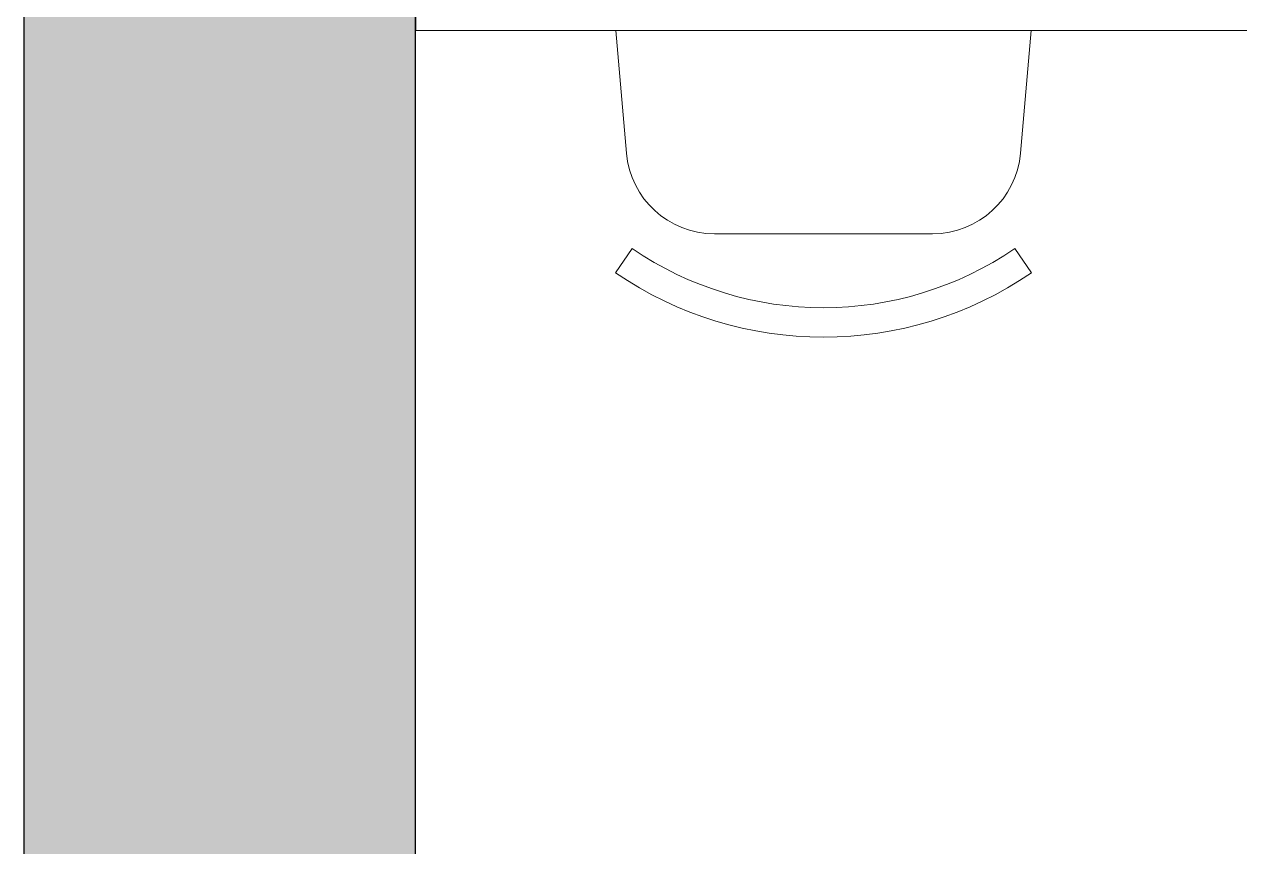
# Model space of a CAD drawing. Header units: inches. Extents: x -1176 to 1507, y -2563 to 978.
# Drawn here: x -1035.1 to -979.1, y -238.4 to -200.6 of the extents above; entities that cross this region are included whole.
import ezdxf

# ---------------------------------------------------------------- set-up
doc = ezdxf.new("R2010")
doc.units = ezdxf.units.IN
doc.header["$MEASUREMENT"] = 0
for name, color, linetype, lineweight in [('A-WALL', 113, 'Continuous', 18), ('A-WALL-PATT', 111, 'Continuous', 18), ('I-FURN', 30, 'Continuous', 9), ('Q-CASE', 31, 'Continuous', 9)]:
    doc.layers.add(name, color=color, linetype=linetype, lineweight=lineweight)

# ---------------------------------------------------------------- blocks, each defined once
blk = doc.blocks.new('F-Chairs - Side 01-V35-2nd Floor Power _ Signal')
at = {"layer": 'I-FURN'}
for p, q in [((-9.066, 9.03), (-9.556, 14.664)), ((9.556, 14.664), (9.066, 9.03)), ((5.019, 5.319), (-5.019, 5.319)), ((-9.567, 3.524), (-8.802, 4.642)), ((8.802, 4.642), (9.567, 3.524))]:
    blk.add_line(p, q, dxfattribs=at)
for centre, radius, start, end in [((-5.019, 9.381), 4.063, 184.9697, 270), ((5.019, 9.381), 4.063, 270, 355.0303), ((0, 17.506), 15.588, 235.6197, 304.3803), ((0, 17.506), 16.942, 235.6197, 304.3803)]:
    blk.add_arc(centre, radius, start, end, dxfattribs=at)
blk = doc.blocks.new('Desk34 - Desk-6998183-2nd Floor Power _ Signal')
at = {"layer": 'Q-CASE'}
for p, q in [((2249.551, 556.178), (2249.551, 531.714)), ((2249.551, 531.714), (2345.463, 531.714))]:
    blk.add_line(p, q, dxfattribs=at)

msp = doc.modelspace()

# ---------------------------------------------------------------- hatches: boundary and pattern name
at = {"layer": 'A-WALL-PATT'}
h = msp.add_hatch(color=250, dxfattribs=at)
h.paths.add_polyline_path([(-1017.062, -1275.185), (-1017.062, -1210.935), (-1035.062, -1210.935), (-1035.062, -1275.185)], flags=0)
h.paths.add_polyline_path([(-1017.062, -1169.435), (-1017.062, -1003.935), (-1035.062, -1003.935), (-1035.062, -1169.435)], flags=0)
h.paths.add_polyline_path([(-1035.062, -962.435), (-1017.062, -962.435), (-1017.062, -859.935), (-1035.062, -859.935), (-1035.062, -957.935)], flags=0)
h.paths.add_polyline_path([(-1017.951, -818.435), (-1017.062, -818.435), (-1017.062, -715.935), (-1035.062, -715.935), (-1035.062, -818.435)], flags=0)
h.paths.add_polyline_path([(-1017.951, -674.435), (-1017.062, -674.435), (-1017.062, -567.935), (-1035.062, -567.935), (-1035.062, -674.435)], flags=0)
h.paths.add_polyline_path([(-1017.951, -534.435), (-1017.062, -534.435), (-1017.062, -425.685), (-1035.062, -425.685), (-1035.062, -534.435)], flags=0)
h.paths.add_polyline_path([(-1017.951, -388.685), (-1017.062, -388.685), (-1017.062, -275.185), (-1035.062, -275.185), (-1035.062, -388.685)], flags=0)
h.paths.add_polyline_path([(-1017.951, -239.185), (-1017.062, -239.185), (-1017.062, -119.495), (-1035.062, -119.495), (-1035.062, -239.185)], flags=0)
h.paths.add_polyline_path([(-1017.062, -83.495), (-1017.062, 16.255), (-1035.062, 16.255), (-1035.062, -83.495)], flags=0)

# ---------------------------------------------------------------- linework, layer by layer
at = {"layer": 'A-WALL', "color": 8, "lineweight": 30}
for p, q in [((-1035.062, -239.185), (-1035.062, -119.495)), ((-1017.062, -239.185), (-1017.062, -176.427))]:
    msp.add_line(p, q, dxfattribs=at)

# ---------------------------------------------------------------- block references
at = {"layer": 'I-FURN'}
msp.add_blockref('F-Chairs - Side 01-V35-2nd Floor Power _ Signal', (-998.295, -215.555), dxfattribs=at)
at = {"layer": 'Q-CASE'}
msp.add_blockref('Desk34 - Desk-6998183-2nd Floor Power _ Signal', (-3266.594, -732.605), dxfattribs=at)

doc.saveas('drawing.dxf')
